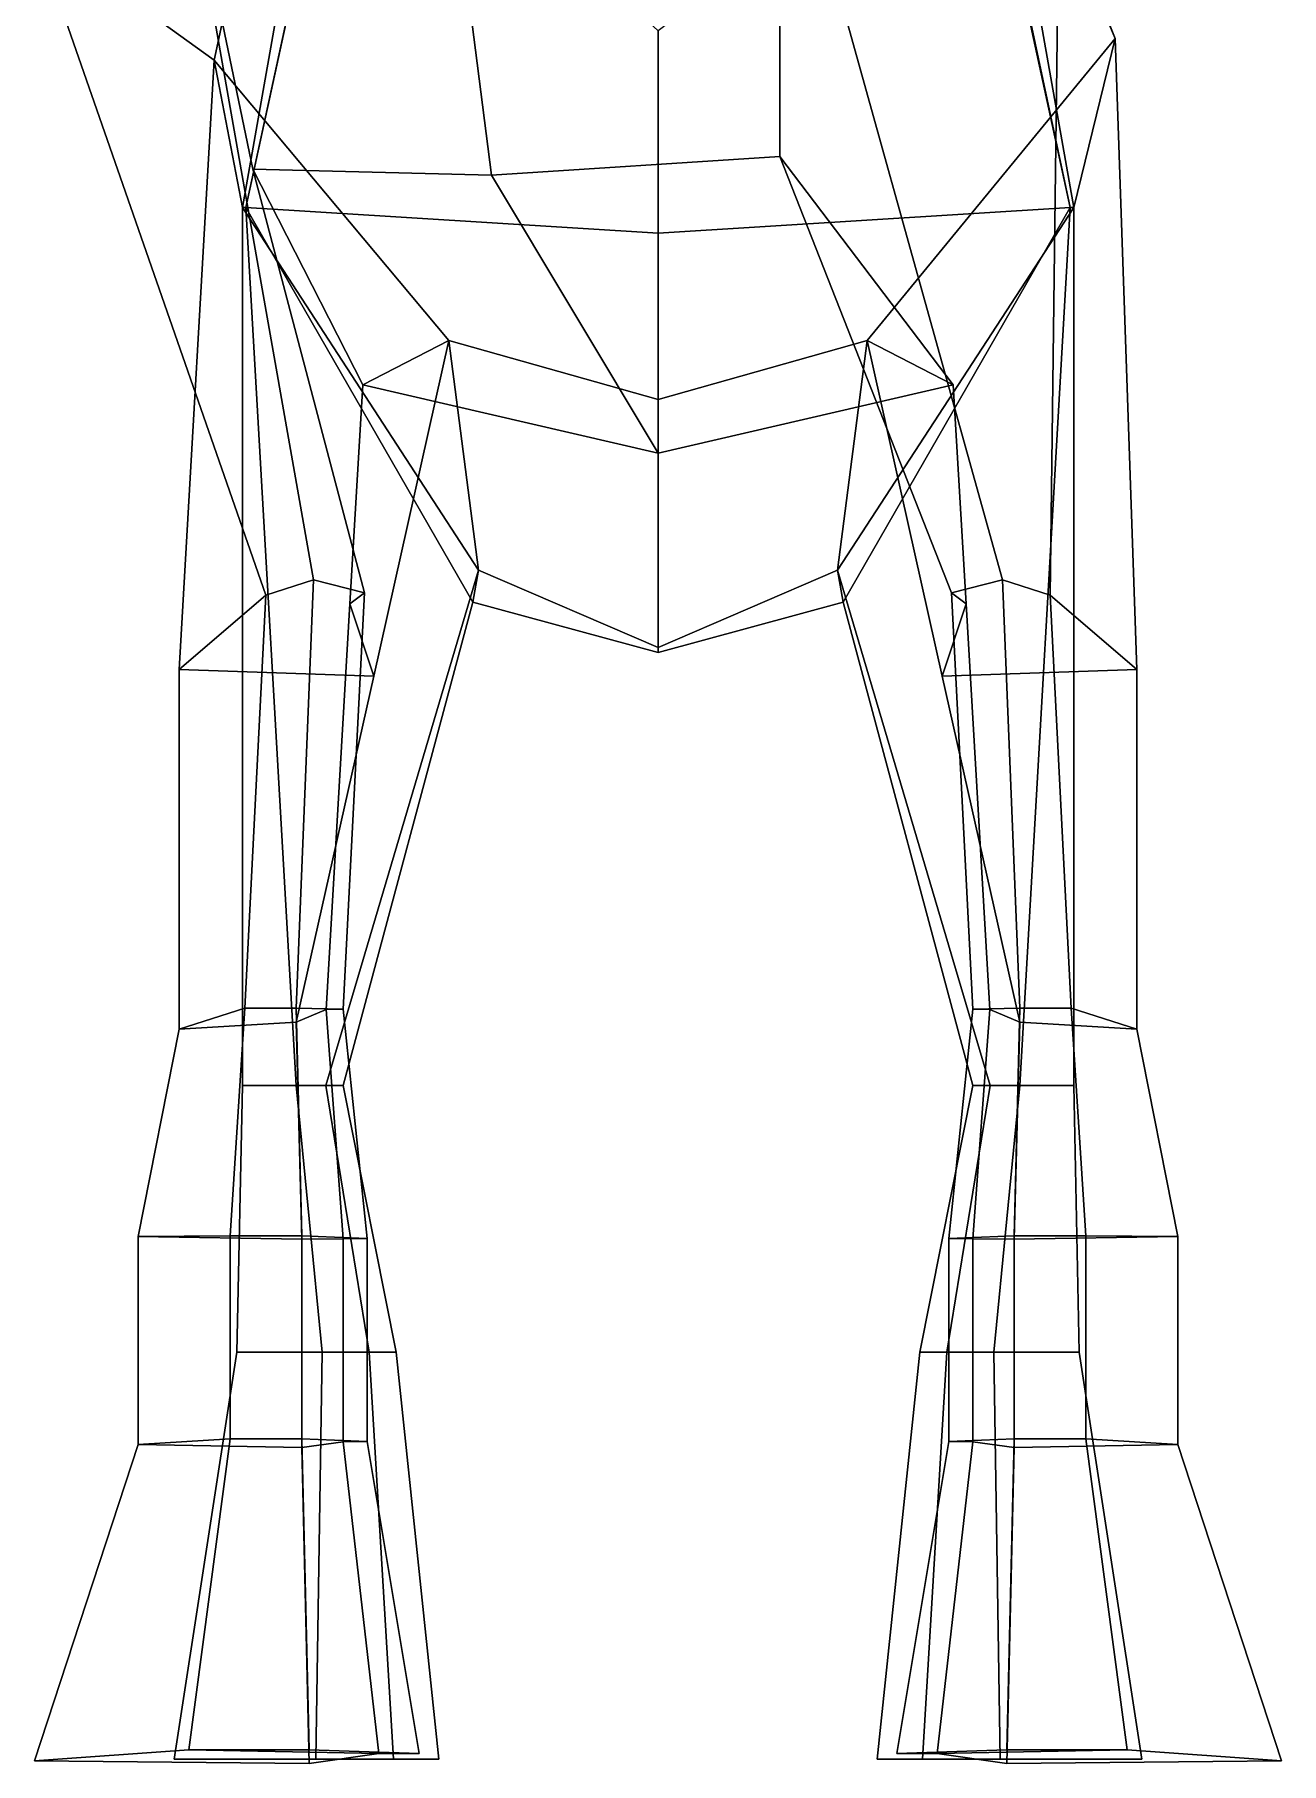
# Model space of a CAD drawing. Extents: x -84 to 129, y -151 to 322.
# Drawn here: x -84.3 to 84.3, y -151.2 to 82.6 of the extents above; entities that cross this region are included whole.
import ezdxf

# ---------------------------------------------------------------- set-up
doc = ezdxf.new("R2010")
doc.units = 0

msp = doc.modelspace()

# ---------------------------------------------------------------- linework, layer by layer
for points in [[(-55.751923, 59.259838, 143.862625), (-42.012817, 122.236259, 166.171371), (-32.953667, 163.916367, 162.759674), (-42.567142, 119.976212, 124.987732)], [(55.751923, 59.259838, 143.862625), (42.567142, 119.976212, 124.987732), (42.003517, 151.242081, 162.663223), (43.597317, 116.216484, 166.152222)], [(-49.509628, 128.130661, 39.594112), (-52.744152, 135.820007, 1.886743), (-84.295464, 96.691589, 0.92654), (-60.012112, 79.175125, 42.566559)], [(42.492424, 130.347702, 8.331505), (61.798309, 82.110458, 1.174969), (54.177681, 100.028465, -46.127098), (22.09671, 137.623505, -23.544436)], [(61.798309, 82.110458, 1.174969), (42.492424, 130.347702, 8.331505), (45.049633, 122.318153, 93.812263), (56.204937, 59.21595, 94.758064)], [(-60.012112, 79.175125, 42.566559), (-56.204937, 59.21595, 94.758064), (-45.049633, 122.318153, 93.812263), (-49.509628, 128.130661, 39.594112)], [(-22.508446, 63.60117, -57.509537), (-54.764431, 64.435646, -34.235374), (-65.313759, 115.253578, -32.430855), (-29.955847, 121.768379, -61.874786)], [(-56.204937, 59.21595, 94.758064), (-55.751923, 59.259838, 143.862625), (-42.567142, 119.976212, 124.987732), (-45.049633, 122.318153, 93.812263)], [(-55.751923, 59.259838, 143.862625), (0, 55.776768, 184.758057), (0, 83.143211, 184.472672), (-42.012817, 122.236259, 166.171371)], [(-22.508446, 63.60117, -57.509537), (-29.955847, 121.768379, -61.874786), (16.423374, 117.223236, -60.20541), (16.480162, 66.152473, -58.444523)], [(56.204937, 59.21595, 94.758064), (45.049633, 122.318153, 93.812263), (42.567142, 119.976212, 124.987732), (55.751923, 59.259838, 143.862625)], [(16.423374, 117.223236, -60.20541), (54.177681, 100.028465, -46.127098), (53.046455, 6.794503, -53.633606), (46.57753, 8.863357, -57.981361)], [(16.423374, 117.223236, -60.20541), (46.57753, 8.863357, -57.981361), (39.677811, 7.137112, -54.353619), (16.480162, 66.152473, -58.444523)], [(-65.313759, 115.253578, -32.430855), (-46.57753, 8.863357, -57.981361), (-53.046455, 6.794503, -53.633606), (-84.295464, 96.691589, 0.92654)], [(-65.313759, 115.253578, -32.430855), (-54.764431, 64.435646, -34.235374), (-39.677811, 7.137112, -54.353619), (-46.57753, 8.863357, -57.981361)], [(55.751923, 59.259838, 143.862625), (43.597317, 116.216484, 166.152222), (0, 83.143211, 184.472672), (0, 55.776768, 184.758057)], [(61.798309, 82.110458, 1.174969), (64.750313, -3.233528, 3.248102), (53.046455, 6.794503, -53.633606), (54.177681, 100.028465, -46.127098)], [(-60.012112, 79.175125, 42.566559), (-84.295464, 96.691589, 0.92654), (-53.046455, 6.794503, -53.633606), (-64.750313, -3.233528, 3.248102)], [(28.298307, 41.239445, 24.786747), (61.798309, 82.110458, 1.174969), (56.204937, 59.21595, 94.758064), (24.292372, 10.187883, 95.700676)], [(61.798309, 82.110458, 1.174969), (28.298307, 41.239445, 24.786747), (38.444798, -4.164471, 7.990932), (64.750313, -3.233528, 3.248102)], [(-60.012112, 79.175125, 42.566559), (-64.750313, -3.233528, 3.248102), (-38.444798, -4.164471, 7.990932), (-28.298307, 41.239445, 24.786747)], [(-28.298307, 41.239445, 24.786747), (-24.292372, 10.187883, 95.700676), (-56.204937, 59.21595, 94.758064), (-60.012112, 79.175125, 42.566559)], [(0, 25.993845, -23.963039), (-22.508446, 63.60117, -57.509537), (16.480162, 66.152473, -58.444523), (39.91473, 35.268444, -24.170883)], [(16.480162, 66.152473, -58.444523), (39.677811, 7.137112, -54.353619), (41.654079, 5.636181, -51.199387), (39.91473, 35.268444, -24.170883)], [(0, 25.993845, -23.963039), (-39.91473, 35.268444, -24.170883), (-54.764431, 64.435646, -34.235374), (-22.508446, 63.60117, -57.509537)], [(-39.677811, 7.137112, -54.353619), (-54.764431, 64.435646, -34.235374), (-39.91473, 35.268444, -24.170883), (-41.654079, 5.636181, -51.199387)], [(-48.905193, -59.521961, 132.257904), (-55.751923, 59.259838, 143.862625), (-56.204937, 59.21595, 94.758064), (-56.204937, -59.521961, 113.281929)], [(-44.899258, -59.521961, 113.7061), (-56.204937, -59.521961, 113.281929), (-56.204937, 59.21595, 94.758064), (-24.292372, 10.187883, 95.700676)], [(0, -0.940408, 143.862625), (0, 55.776768, 184.758057), (-55.751923, 59.259838, 143.862625), (-25.034693, 5.875961, 130.252029)], [(-42.567142, -59.521961, 126.885284), (-25.034693, 5.875961, 130.252029), (-55.751923, 59.259838, 143.862625), (-48.905193, -59.521961, 132.257904)], [(0, -0.940408, 143.862625), (25.034693, 5.875961, 130.252029), (55.751923, 59.259838, 143.862625), (0, 55.776768, 184.758057)], [(44.899258, -59.521961, 113.7061), (24.292372, 10.187883, 95.700676), (56.204937, 59.21595, 94.758064), (56.204937, -59.521961, 113.281929)], [(42.567142, -59.521961, 126.885284), (48.905193, -59.521961, 132.257904), (55.751923, 59.259838, 143.862625), (25.034693, 5.875961, 130.252029)], [(48.905193, -59.521961, 132.257904), (56.204937, -59.521961, 113.281929), (56.204937, 59.21595, 94.758064), (55.751923, 59.259838, 143.862625)], [(-38.444798, -4.164471, 7.990932), (-41.654079, 5.636181, -51.199387), (-39.91473, 35.268444, -24.170883), (-28.298307, 41.239445, 24.786747)], [(-28.298307, 41.239445, 24.786747), (-39.91473, 35.268444, -24.170883), (0, 25.993845, -23.963039), (0, 33.257393, 24.786747)], [(0, 33.257393, 24.786747), (0, -0.285554, 95.935394), (-24.292372, 10.187883, 95.700676), (-28.298307, 41.239445, 24.786747)], [(0, 33.257393, 24.786747), (28.298307, 41.239445, 24.786747), (24.292372, 10.187883, 95.700676), (0, -0.285554, 95.935394)], [(28.298307, 41.239445, 24.786747), (0, 33.257393, 24.786747), (0, 25.993845, -23.963039), (39.91473, 35.268444, -24.170883)], [(38.444798, -4.164471, 7.990932), (28.298307, 41.239445, 24.786747), (39.91473, 35.268444, -24.170883), (41.654079, 5.636181, -51.199387)], [(-44.899258, -59.521961, 113.7061), (-24.292372, 10.187883, 95.700676), (-25.034693, 5.875961, 130.252029), (-42.567142, -59.521961, 126.885284)], [(0, -0.285554, 95.935394), (0, -0.940408, 143.862625), (-25.034693, 5.875961, 130.252029), (-24.292372, 10.187883, 95.700676)], [(0, -0.285554, 95.935394), (24.292372, 10.187883, 95.700676), (25.034693, 5.875961, 130.252029), (0, -0.940408, 143.862625)], [(44.899258, -59.521961, 113.7061), (42.567142, -59.521961, 126.885284), (25.034693, 5.875961, 130.252029), (24.292372, 10.187883, 95.700676)], [(-48.905193, -49.066044, -58.585278), (-55.857002, -49.066044, -58.585278), (-53.046455, 6.794503, -53.633606), (-46.57753, 8.863357, -57.981361)], [(-46.57753, 8.863357, -57.981361), (-39.677811, 7.137112, -54.353619), (-42.567142, -49.209541, -58.585278), (-48.905193, -49.066044, -58.585278)], [(-42.567142, -49.209541, -58.585278), (-39.677811, 7.137112, -54.353619), (-41.654079, 5.636181, -51.199387), (-44.889313, -49.21743, -58.585278)], [(46.57753, 8.863357, -57.981361), (48.905193, -49.066044, -58.585278), (42.567142, -49.209541, -58.585278), (39.677811, 7.137112, -54.353619)], [(42.567142, -49.209541, -58.585278), (44.889313, -49.21743, -58.585278), (41.654079, 5.636181, -51.199387), (39.677811, 7.137112, -54.353619)], [(48.905193, -49.066044, -58.585278), (46.57753, 8.863357, -57.981361), (53.046455, 6.794503, -53.633606), (55.857002, -49.066044, -58.585278)], [(-53.046455, 6.794503, -53.633606), (-55.857002, -49.066044, -58.585278), (-64.750313, -51.885677, -9.324516), (-64.750313, -3.233528, 3.248102)], [(-44.889313, -49.21743, -58.585278), (-41.654079, 5.636181, -51.199387), (-38.444798, -4.164471, 7.990932), (-48.905193, -50.973106, -9.324516)], [(44.889313, -49.21743, -58.585278), (48.905193, -50.973106, -9.324516), (38.444798, -4.164471, 7.990932), (41.654079, 5.636181, -51.199387)], [(53.046455, 6.794503, -53.633606), (64.750313, -3.233528, 3.248102), (64.750313, -51.885677, -9.324516), (55.857002, -49.066044, -58.585278)], [(-64.750313, -3.233528, 3.248102), (-64.750313, -51.885677, -9.324516), (-48.905193, -50.973106, -9.324516), (-38.444798, -4.164471, 7.990932)], [(64.750313, -3.233528, 3.248102), (38.444798, -4.164471, 7.990932), (48.905193, -50.973106, -9.324516), (64.750313, -51.885677, -9.324516)], [(-70.273788, -79.920555, -38.461472), (-64.750313, -51.885677, -9.324516), (-55.857002, -49.066044, -58.585278), (-57.86356, -79.870575, -71.127045)], [(-57.86356, -79.870575, -71.127045), (-55.857002, -49.066044, -58.585278), (-48.905193, -49.066044, -58.585278), (-48.162624, -79.870575, -72.309563)], [(-39.318153, -80.22493, -71.958), (-48.162624, -79.870575, -72.309563), (-48.905193, -49.066044, -58.585278), (-42.567142, -49.209541, -58.585278)], [(39.318153, -80.22493, -71.958), (42.567142, -49.209541, -58.585278), (48.905193, -49.066044, -58.585278), (48.162624, -79.870575, -72.309563)], [(57.86356, -79.870575, -71.127045), (48.162624, -79.870575, -72.309563), (48.905193, -49.066044, -58.585278), (55.857002, -49.066044, -58.585278)], [(70.273788, -79.920555, -38.461472), (57.86356, -79.870575, -71.127045), (55.857002, -49.066044, -58.585278), (64.750313, -51.885677, -9.324516)], [(-48.162624, -80.291023, -38.461472), (-48.905193, -50.973106, -9.324516), (-64.750313, -51.885677, -9.324516), (-70.273788, -79.920555, -38.461472)], [(-48.162624, -80.291023, -38.461472), (-42.558628, -80.244377, -71.099289), (-44.889313, -49.21743, -58.585278), (-48.905193, -50.973106, -9.324516)], [(-42.558628, -80.244377, -71.099289), (-39.318153, -80.22493, -71.958), (-42.567142, -49.209541, -58.585278), (-44.889313, -49.21743, -58.585278)], [(42.558628, -80.244377, -71.099289), (44.889313, -49.21743, -58.585278), (42.567142, -49.209541, -58.585278), (39.318153, -80.22493, -71.958)], [(48.162624, -80.291023, -38.461472), (48.905193, -50.973106, -9.324516), (44.889313, -49.21743, -58.585278), (42.558628, -80.244377, -71.099289)], [(48.162624, -80.291023, -38.461472), (70.273788, -79.920555, -38.461472), (64.750313, -51.885677, -9.324516), (48.905193, -50.973106, -9.324516)], [(-39.068844, -95.606575, 97.181084), (-56.93182, -95.606575, 96.510887), (-56.204937, -59.521961, 113.281929), (-44.899258, -59.521961, 113.7061)], [(-45.398224, -95.606575, 126.492912), (-48.905193, -59.521961, 132.257904), (-56.204937, -59.521961, 113.281929), (-56.93182, -95.606575, 96.510887)], [(-45.398224, -95.606575, 126.492912), (-35.384102, -95.606575, 118.004181), (-42.567142, -59.521961, 126.885284), (-48.905193, -59.521961, 132.257904)], [(-35.384102, -95.606575, 118.004181), (-39.068844, -95.606575, 97.181084), (-44.899258, -59.521961, 113.7061), (-42.567142, -59.521961, 126.885284)], [(35.384102, -95.606575, 118.004181), (42.567142, -59.521961, 126.885284), (44.899258, -59.521961, 113.7061), (39.068844, -95.606575, 97.181084)], [(45.398224, -95.606575, 126.492912), (48.905193, -59.521961, 132.257904), (42.567142, -59.521961, 126.885284), (35.384102, -95.606575, 118.004181)], [(39.068844, -95.606575, 97.181084), (44.899258, -59.521961, 113.7061), (56.204937, -59.521961, 113.281929), (56.93182, -95.606575, 96.510887)], [(45.398224, -95.606575, 126.492912), (56.93182, -95.606575, 96.510887), (56.204937, -59.521961, 113.281929), (48.905193, -59.521961, 132.257904)], [(-70.273788, -108.097206, -17.623777), (-70.273788, -79.920555, -38.461472), (-57.86356, -79.870575, -71.127045), (-57.86356, -107.289635, -48.061317)], [(-48.162624, -108.467667, -17.623777), (-48.162624, -80.291023, -38.461472), (-70.273788, -79.920555, -38.461472), (-70.273788, -108.097206, -17.623777)], [(-57.86356, -107.289635, -48.061317), (-57.86356, -79.870575, -71.127045), (-48.162624, -79.870575, -72.309563), (-48.162624, -107.289635, -48.209133)], [(-39.318153, -107.68264, -48.165192), (-48.162624, -107.289635, -48.209133), (-48.162624, -79.870575, -72.309563), (-39.318153, -80.22493, -71.958)], [(-48.162624, -108.467667, -17.623777), (-42.558628, -107.704224, -48.057846), (-42.558628, -80.244377, -71.099289), (-48.162624, -80.291023, -38.461472)], [(-42.558628, -107.704224, -48.057846), (-39.318153, -107.68264, -48.165192), (-39.318153, -80.22493, -71.958), (-42.558628, -80.244377, -71.099289)], [(39.318153, -107.68264, -48.165192), (39.318153, -80.22493, -71.958), (48.162624, -79.870575, -72.309563), (48.162624, -107.289635, -48.209133)], [(42.558628, -107.704224, -48.057846), (42.558628, -80.244377, -71.099289), (39.318153, -80.22493, -71.958), (39.318153, -107.68264, -48.165192)], [(48.162624, -108.467667, -17.623777), (48.162624, -80.291023, -38.461472), (42.558628, -80.244377, -71.099289), (42.558628, -107.704224, -48.057846)], [(57.86356, -107.289635, -48.061317), (48.162624, -107.289635, -48.209133), (48.162624, -79.870575, -72.309563), (57.86356, -79.870575, -71.127045)], [(48.162624, -108.467667, -17.623777), (70.273788, -108.097206, -17.623777), (70.273788, -79.920555, -38.461472), (48.162624, -80.291023, -38.461472)], [(70.273788, -108.097206, -17.623777), (57.86356, -107.289635, -48.061317), (57.86356, -79.870575, -71.127045), (70.273788, -79.920555, -38.461472)], [(-35.749119, -150.639114, 97.020988), (-65.401649, -150.639114, 95.821335), (-56.93182, -95.606575, 96.510887), (-39.068844, -95.606575, 97.181084)], [(-46.255882, -150.639114, 149.489151), (-45.398224, -95.606575, 126.492912), (-56.93182, -95.606575, 96.510887), (-65.401649, -150.639114, 95.821335)], [(-46.255882, -150.639114, 149.489151), (-29.632442, -150.639114, 134.294342), (-35.384102, -95.606575, 118.004181), (-45.398224, -95.606575, 126.492912)], [(-29.632442, -150.639114, 134.294342), (-35.749119, -150.639114, 97.020988), (-39.068844, -95.606575, 97.181084), (-35.384102, -95.606575, 118.004181)], [(29.632442, -150.639114, 134.294342), (35.384102, -95.606575, 118.004181), (39.068844, -95.606575, 97.181084), (35.749119, -150.639114, 97.020988)], [(46.255882, -150.639114, 149.489151), (45.398224, -95.606575, 126.492912), (35.384102, -95.606575, 118.004181), (29.632442, -150.639114, 134.294342)], [(35.749119, -150.639114, 97.020988), (39.068844, -95.606575, 97.181084), (56.93182, -95.606575, 96.510887), (65.401649, -150.639114, 95.821335)], [(46.255882, -150.639114, 149.489151), (65.401649, -150.639114, 95.821335), (56.93182, -95.606575, 96.510887), (45.398224, -95.606575, 126.492912)], [(-84.295013, -150.86795, 25.422318), (-70.273788, -108.097206, -17.623777), (-57.86356, -107.289635, -48.061317), (-63.445816, -149.384628, -43.86639)], [(-63.445816, -149.384628, -43.86639), (-57.86356, -107.289635, -48.061317), (-48.162624, -107.289635, -48.209133), (-47.148239, -149.384628, -44.586369)], [(-32.289532, -149.849335, -44.372318), (-47.148239, -149.384628, -44.586369), (-48.162624, -107.289635, -48.209133), (-39.318153, -107.68264, -48.165192)], [(32.289532, -149.849335, -44.372318), (39.318153, -107.68264, -48.165192), (48.162624, -107.289635, -48.209133), (47.148239, -149.384628, -44.586369)], [(63.445816, -149.384628, -43.86639), (47.148239, -149.384628, -44.586369), (48.162624, -107.289635, -48.209133), (57.86356, -107.289635, -48.061317)], [(84.295013, -150.86795, 25.422318), (63.445816, -149.384628, -43.86639), (57.86356, -107.289635, -48.061317), (70.273788, -108.097206, -17.623777)], [(-47.148239, -151.212738, 25.422318), (-48.162624, -108.467667, -17.623777), (-70.273788, -108.097206, -17.623777), (-84.295013, -150.86795, 25.422318)], [(-47.148239, -151.212738, 25.422318), (-37.733532, -149.874878, -43.849491), (-42.558628, -107.704224, -48.057846), (-48.162624, -108.467667, -17.623777)], [(-37.733532, -149.874878, -43.849491), (-32.289532, -149.849335, -44.372318), (-39.318153, -107.68264, -48.165192), (-42.558628, -107.704224, -48.057846)], [(37.733532, -149.874878, -43.849491), (42.558628, -107.704224, -48.057846), (39.318153, -107.68264, -48.165192), (32.289532, -149.849335, -44.372318)], [(47.148239, -151.212738, 25.422318), (48.162624, -108.467667, -17.623777), (42.558628, -107.704224, -48.057846), (37.733532, -149.874878, -43.849491)], [(47.148239, -151.212738, 25.422318), (84.295013, -150.86795, 25.422318), (70.273788, -108.097206, -17.623777), (48.162624, -108.467667, -17.623777)], [(-84.295013, -150.86795, 25.422318), (-63.445816, -149.384628, -43.86639), (-37.733532, -149.874878, -43.849491), (-47.148239, -151.212738, 25.422318)], [(-63.445816, -149.384628, -43.86639), (-47.148239, -149.384628, -44.586369), (-32.289532, -149.849335, -44.372318), (-37.733532, -149.874878, -43.849491)], [(63.445816, -149.384628, -43.86639), (37.733532, -149.874878, -43.849491), (32.289532, -149.849335, -44.372318), (47.148239, -149.384628, -44.586369)], [(84.295013, -150.86795, 25.422318), (47.148239, -151.212738, 25.422318), (37.733532, -149.874878, -43.849491), (63.445816, -149.384628, -43.86639)], [(-65.401649, -150.639114, 95.821335), (-35.749119, -150.639114, 97.020988), (-29.632442, -150.639114, 134.294342), (-46.255882, -150.639114, 149.489151)], [(65.401649, -150.639114, 95.821335), (46.255882, -150.639114, 149.489151), (29.632442, -150.639114, 134.294342), (35.749119, -150.639114, 97.020988)]]:
    msp.add_3dface(points)

doc.saveas('drawing.dxf')
